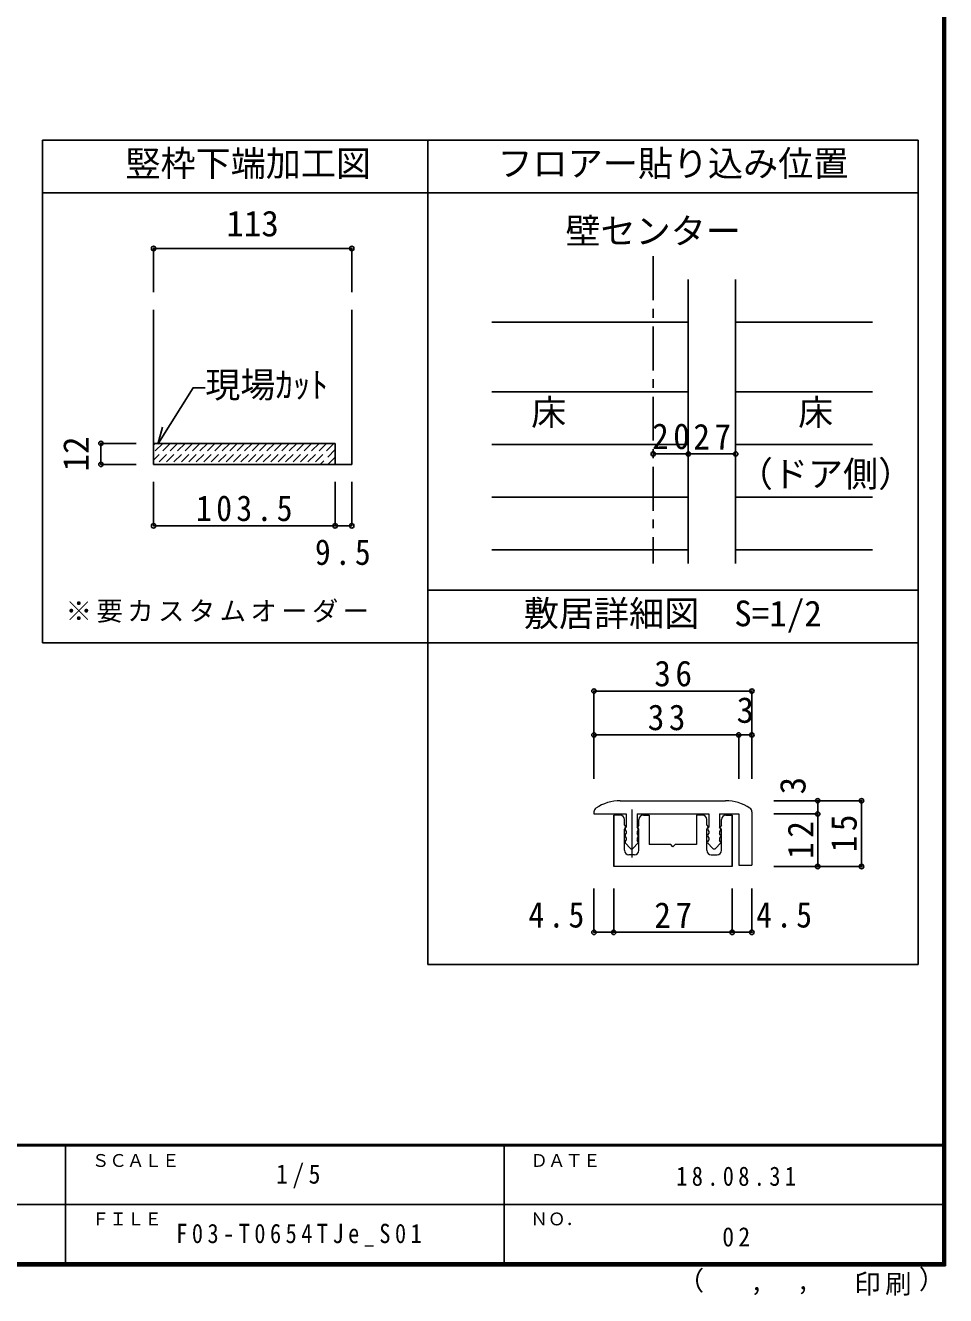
# Model space of a CAD drawing. Units: millimetres, scale not verified, with parts at other scales. Extents: x -973 to 977, y -718 to 696.
# Drawn here: x 452 to 977, y -718 to 6 of the extents above; entities that cross this region are included whole.
import ezdxf
from ezdxf.enums import TextEntityAlignment as Align

# ---------------------------------------------------------------- set-up
doc = ezdxf.new("R2010")
doc.units = ezdxf.units.MM
doc.header["$LTSCALE"] = 5
doc.header["$PDMODE"] = 32
doc.header["$PDSIZE"] = 2.5
doc.linetypes.add('CHAIN1', pattern=[8, 5, -1, 1, -1])
doc.linetypes.add('DASHED1', pattern=[1.8, 1.2, -0.6])
for name, color, linetype in [('0-1_通り芯', 4, 'CHAIN1'), ('0-4_枠', 3, 'Continuous'), ('0-A_文字', 3, 'Continuous'), ('0-B_寸法', 7, 'Continuous'), ('0-D_', 4, 'Continuous'), ('1-B_寸法', 7, 'Continuous'), ('F-1_枠', 6, 'Continuous'), ('F-A_文字', 7, 'Continuous')]:
    doc.layers.add(name, color=color, linetype=linetype)
doc.layers.add('1-7_金物', color=7, linetype='Continuous', lineweight=18)
doc.styles.add('ＭＳ ゴシック', font='')
doc.styles.get('ＭＳ ゴシック').set_extended_font_data('MS Gothic')

msp = doc.modelspace()

# ---------------------------------------------------------------- linework, layer by layer
at = {"layer": '0-1_通り芯'}
msp.add_line((809.985, -125.416), (809.985, -300.494), dxfattribs=at)
at = {"layer": '0-4_枠'}
for p, q in [((681.448, -59.167), (461.896, -59.167)), ((689.172, -59.167), (653.373, -59.167)), ((681.448, -89.167), (461.896, -89.167)), ((689.172, -89.167), (658.929, -89.167)), ((829.985, -138.617), (829.985, -300.494)), ((856.985, -138.617), (856.985, -300.494)), ((638.172, -155.933), (638.172, -244.039)), ((525.172, -232.039), (628.672, -232.039)), ((628.672, -232.039), (628.672, -244.039))]:
    msp.add_line(p, q, dxfattribs=at)
at = {"layer": '0-4_枠', "color": 4}
for p, q in [((525.172, -120.933), (525.172, -145.933)), ((515.172, -232.039), (495.172, -232.039)), ((495.172, -244.039), (495.172, -232.039)), ((515.172, -244.039), (495.172, -244.039)), ((525.172, -279.039), (525.172, -254.039)), ((628.672, -279.039), (628.672, -254.039)), ((638.172, -279.039), (638.172, -254.039)), ((525.172, -279.039), (628.672, -279.039)), ((628.672, -279.039), (638.172, -279.039))]:
    msp.add_line(p, q, dxfattribs=at)
at = {"layer": '0-4_枠', "color": 7}
msp.add_line((527.683, -232.539), (530.271, -222.879), dxfattribs=at)
at = {"layer": '0-4_枠', "color": 4, "linetype": 'DASHED1'}
for p, q in [((534.663, -232.039), (525.172, -241.53)), ((526.178, -232.039), (525.172, -233.045)), ((530.421, -232.039), (525.172, -237.287)), ((538.906, -232.039), (526.906, -244.039)), ((543.149, -232.039), (531.149, -244.039)), ((547.391, -232.039), (535.391, -244.039)), ((551.634, -232.039), (539.634, -244.039)), ((555.876, -232.039), (543.876, -244.039)), ((560.119, -232.039), (548.119, -244.039)), ((564.362, -232.039), (552.362, -244.039)), ((568.604, -232.039), (556.604, -244.039)), ((572.847, -232.039), (560.847, -244.039)), ((577.09, -232.039), (565.09, -244.039)), ((581.332, -232.039), (569.332, -244.039)), ((585.575, -232.039), (573.575, -244.039)), ((589.818, -232.039), (577.818, -244.039)), ((594.06, -232.039), (582.06, -244.039)), ((598.303, -232.039), (586.303, -244.039)), ((602.545, -232.039), (590.545, -244.039)), ((606.788, -232.039), (594.788, -244.039)), ((611.031, -232.039), (599.031, -244.039)), ((615.273, -232.039), (603.273, -244.039)), ((619.516, -232.039), (607.516, -244.039)), ((623.759, -232.039), (611.759, -244.039)), ((628.001, -232.039), (616.001, -244.039)), ((628.672, -235.611), (620.244, -244.039)), ((628.672, -239.853), (624.487, -244.039))]:
    msp.add_line(p, q, dxfattribs=at)
at = {"layer": '0-4_枠', "color": 4}
msp.add_lwpolyline([(525.172, -120.933), (638.172, -120.933), (638.172, -145.933)], dxfattribs=at)
at = {"layer": '0-4_枠'}
msp.add_lwpolyline([(525.172, -155.933), (525.172, -244.039), (638.172, -244.039)], dxfattribs=at)
at = {"layer": '0-4_枠', "color": 7}
msp.add_lwpolyline([(527.683, -232.539), (547.688, -200.36), (554.653, -200.36)], dxfattribs=at)
for p in [(525.172, -120.933), (638.172, -120.933), (495.172, -232.039), (495.172, -244.039), (525.172, -279.039), (628.672, -279.039), (638.172, -279.039)]:
    msp.add_point(p, dxfattribs=at)
at = {"layer": '0-A_文字'}
for p, q in [((461.896, -59.167), (461.896, -345.692)), ((681.448, -59.167), (681.448, -345.692)), ((681.448, -59.167), (961.021, -59.167)), ((961.021, -59.167), (961.021, -529.167)), ((681.448, -89.167), (961.021, -89.167)), ((681.448, -315.692), (961.021, -315.692)), ((461.896, -345.692), (681.448, -345.692)), ((681.448, -345.692), (681.448, -529.167)), ((681.448, -345.692), (961.021, -345.692)), ((681.448, -529.167), (961.021, -529.167))]:
    msp.add_line(p, q, dxfattribs=at)
at = {"layer": '0-B_寸法', "color": 4}
for p, q in [((809.985, -238.031), (829.985, -238.031)), ((829.985, -238.031), (856.985, -238.031))]:
    msp.add_line(p, q, dxfattribs=at)
at = {"layer": '0-B_寸法'}
for p in [(809.985, -238.031), (829.985, -238.031), (856.985, -238.031)]:
    msp.add_point(p, dxfattribs=at)
at = {"layer": '0-D_'}
for p, q in [((829.985, -163.031), (717.985, -163.031)), ((856.985, -163.031), (934.985, -163.031)), ((829.985, -202.645), (717.985, -202.645)), ((856.985, -202.645), (934.985, -202.645)), ((829.985, -232.645), (717.985, -232.645)), ((856.985, -232.645), (934.985, -232.645)), ((829.985, -262.645), (717.985, -262.645)), ((856.985, -262.645), (934.985, -262.645)), ((829.985, -292.645), (717.985, -292.645)), ((856.985, -292.645), (934.985, -292.645))]:
    msp.add_line(p, q, dxfattribs=at)
at = {"layer": '1-7_金物'}
for p, q in [((791.234, -435.75), (851.234, -435.75)), ((776.234, -442.042), (776.234, -443.25)), ((776.234, -443.25), (794.609, -443.25)), ((787.484, -473.25), (787.484, -444)), ((791.109, -444), (787.484, -444)), ((787.734, -473.25), (787.734, -444)), ((793.609, -449.625), (793.609, -446.5)), ((794.609, -443.25), (794.609, -450.75)), ((800.859, -443.25), (841.609, -443.25)), ((800.859, -443.25), (800.859, -450.75)), ((801.859, -449.625), (801.859, -446.5)), ((804.359, -444), (807.734, -444)), ((807.734, -444), (807.734, -460.75)), ((834.734, -444), (834.734, -460.75)), ((838.109, -444), (834.734, -444)), ((840.609, -449.625), (840.609, -446.5)), ((841.609, -443.25), (841.609, -450.75)), ((847.859, -443.25), (858.734, -443.25)), ((847.859, -443.25), (847.859, -450.75)), ((848.859, -449.625), (848.859, -446.5)), ((851.359, -444), (854.984, -444)), ((854.734, -444), (854.734, -473.25)), ((854.984, -444), (854.984, -473.25)), ((858.734, -443.25), (858.734, -472.5)), ((866.234, -442.042), (866.234, -472.5)), ((793.609, -449.625), (794.127, -450.489)), ((793.609, -452.125), (794.127, -451.261)), ((793.609, -464), (793.609, -452.125)), ((794.091, -451.614), (794.609, -450.75)), ((794.091, -452.386), (794.609, -453.25)), ((794.091, -455.364), (794.609, -454.5)), ((794.091, -456.136), (794.609, -457)), ((794.609, -453.25), (794.609, -454.5)), ((801.377, -451.614), (800.859, -450.75)), ((801.377, -452.386), (800.859, -453.25)), ((800.859, -453.25), (800.859, -454.5)), ((801.377, -455.364), (800.859, -454.5)), ((801.377, -456.136), (800.859, -457)), ((801.859, -449.625), (801.341, -450.489)), ((801.859, -452.125), (801.341, -451.261)), ((801.859, -464), (801.859, -452.125)), ((840.609, -449.625), (841.127, -450.489)), ((840.609, -452.125), (841.127, -451.261)), ((840.609, -464), (840.609, -452.125)), ((841.091, -451.614), (841.609, -450.75)), ((841.091, -452.386), (841.609, -453.25)), ((841.091, -455.364), (841.609, -454.5)), ((841.091, -456.136), (841.609, -457)), ((841.609, -453.25), (841.609, -454.5)), ((848.377, -451.614), (847.859, -450.75)), ((848.377, -452.386), (847.859, -453.25)), ((847.859, -453.25), (847.859, -454.5)), ((848.377, -455.364), (847.859, -454.5)), ((848.377, -456.136), (847.859, -457)), ((848.859, -449.625), (848.341, -450.489)), ((848.859, -452.125), (848.341, -451.261)), ((848.859, -464), (848.859, -452.125)), ((794.091, -459.114), (794.609, -458.25)), ((796.818, -462.85), (794.184, -460.01)), ((794.609, -457), (794.609, -458.25)), ((801.284, -460.01), (798.651, -462.85)), ((800.859, -457), (800.859, -458.25)), ((801.377, -459.114), (800.859, -458.25)), ((819.984, -460.75), (807.734, -460.75)), ((821.234, -462), (819.984, -460.75)), ((821.234, -462), (822.484, -460.75)), ((834.734, -460.75), (822.484, -460.75)), ((841.091, -459.114), (841.609, -458.25)), ((843.818, -462.85), (841.184, -460.01)), ((841.609, -457), (841.609, -458.25)), ((848.284, -460.01), (845.651, -462.85)), ((847.859, -457), (847.859, -458.25)), ((848.377, -459.114), (847.859, -458.25)), ((799.359, -466.5), (796.109, -466.5)), ((843.109, -466.5), (846.359, -466.5)), ((854.984, -473.25), (787.484, -473.25)), ((858.734, -472.5), (866.234, -472.5))]:
    msp.add_line(p, q, dxfattribs=at)
at = {"layer": '1-7_金物', "color": 4}
msp.add_line((797.734, -440.75), (797.734, -468.103), dxfattribs=at)
at = {"layer": '1-7_金物'}
for centre, radius, start, end in [((778.734, -442.042), 2.5, 123.74899, 180), ((791.234, -460.75), 25, 90, 123.74899), ((851.234, -460.75), 25, 56.25101, 90), ((863.734, -442.042), 2.5, 0, 56.25101), ((791.109, -446.5), 2.5, 0, 90), ((804.359, -446.5), 2.5, 90, 180), ((838.109, -446.5), 2.5, 0, 90), ((851.359, -446.5), 2.5, 90, 180), ((794.734, -452), 0.75, 149.05366, 210.94634), ((794.734, -455.75), 0.75, 149.05366, 210.94634), ((793.484, -450.875), 0.75, 329.05368, 30.94635), ((801.984, -450.875), 0.75, 149.05365, 210.94632), ((800.734, -452), 0.75, 329.05366, 30.94634), ((800.734, -455.75), 0.75, 329.05366, 30.94634), ((841.734, -452), 0.75, 149.05366, 210.94634), ((841.734, -455.75), 0.75, 149.05366, 210.94634), ((840.484, -450.875), 0.75, 329.05368, 30.94635), ((848.984, -450.875), 0.75, 149.05365, 210.94632), ((847.734, -452), 0.75, 329.05366, 30.94634), ((847.734, -455.75), 0.75, 329.05366, 30.94634), ((794.734, -459.5), 0.75, 149.05366, 222.83826), ((797.734, -462), 1.25, 222.83826, 317.16174), ((800.734, -459.5), 0.75, 317.16174, 30.94634), ((841.734, -459.5), 0.75, 149.05366, 222.83826), ((844.734, -462), 1.25, 222.83826, 317.16174), ((847.734, -459.5), 0.75, 317.16174, 30.94634), ((796.109, -464), 2.5, 180, 270), ((799.359, -464), 2.5, 270, 0), ((843.109, -464), 2.5, 180, 270), ((846.359, -464), 2.5, 270, 0)]:
    msp.add_arc(centre, radius, start, end, dxfattribs=at)
at = {"layer": '1-B_寸法', "color": 4}
for p, q in [((776.234, -373.25), (776.234, -423.25)), ((866.234, -373.25), (776.234, -373.25)), ((866.234, -373.25), (866.234, -423.25)), ((776.234, -398.25), (858.734, -398.25)), ((858.734, -398.25), (858.734, -423.25)), ((858.734, -398.25), (866.234, -398.25)), ((928.734, -435.75), (878.734, -435.75)), ((903.734, -443.25), (903.734, -435.75)), ((928.734, -473.25), (928.734, -435.75)), ((903.734, -443.25), (878.734, -443.25)), ((903.734, -473.25), (903.734, -443.25)), ((928.734, -473.25), (878.734, -473.25)), ((776.234, -510.75), (776.234, -485.75)), ((787.484, -510.75), (787.484, -485.75)), ((854.984, -510.75), (854.984, -485.75)), ((866.234, -510.75), (866.234, -485.75)), ((787.484, -510.75), (776.234, -510.75)), ((854.984, -510.75), (787.484, -510.75)), ((866.234, -510.75), (854.984, -510.75))]:
    msp.add_line(p, q, dxfattribs=at)
at = {"layer": '1-B_寸法'}
for p in [(776.234, -373.25), (866.234, -373.25), (776.234, -398.25), (858.734, -398.25), (866.234, -398.25), (903.734, -435.75), (928.734, -435.75), (903.734, -443.25), (903.734, -473.25), (928.734, -473.25), (776.234, -510.75), (787.484, -510.75), (854.984, -510.75), (866.234, -510.75)]:
    msp.add_point(p, dxfattribs=at)
at = {"layer": 'F-1_枠'}
for p, q in [((974.986, 695.833), (974.986, -700.833)), ((975.82, 695.833), (975.82, -700.833)), ((976.653, 695.833), (976.653, -700.833)), ((976.653, -631.667), (-973.347, -631.667)), ((976.653, -632.5), (-973.347, -632.5)), ((474.986, -632.5), (474.986, -699.167)), ((724.986, -632.5), (724.986, -699.167)), ((1.653, -665.833), (974.986, -665.834)), ((976.653, -699.167), (-973.347, -699.167)), ((976.653, -700), (-973.347, -700)), ((976.653, -700.833), (-973.347, -700.833))]:
    msp.add_line(p, q, dxfattribs=at)

# ---------------------------------------------------------------- texts
at = {"layer": '0-4_枠', "color": 7, "style": 'ＭＳ ゴシック'}
for s, p in [('竪枠下端加工図', (509.172, -84.167)), ('113', (566.672, -118.433)), ('現場ｶｯﾄ', (554.653, -210.36))]:
    msp.add_text(s, height=14.66, dxfattribs=at).set_placement(p, align=Align.BOTTOM_LEFT)
msp.add_text('12', height=14.66, rotation=90, dxfattribs=at).set_placement((492.672, -248.039), align=Align.BOTTOM_LEFT)
at = {"layer": '0-4_枠', "color": 7, "attachment_point": 7, "style": 'ＭＳ ゴシック'}
for s, insert, char_height in [('\\T1.28;\\W0.9;103.5', (549.422, -276.539), 14.66), ('\\T1.27;\\W0.9;9.5', (617.172, -301.539), 14.66), ('\\T1.17;※要カスタムオーダー', (475.06, -334.325), 11)]:
    msp.add_mtext(s, dxfattribs=dict(at, insert=insert, char_height=char_height))
at = {"layer": '0-A_文字', "color": 7, "style": 'ＭＳ ゴシック'}
for s, p in [('フロアー貼り込み位置', (721.234, -84.167)), ('壁センター', (759.985, -122.699)), ('床', (740.391, -226.081)), ('床', (892.58, -226.081)), ('（ドア側）', (858.25, -261.167)), ('敷居詳細図\u3000S=1/2', (736.234, -340.692))]:
    msp.add_text(s, height=14.66, dxfattribs=at).set_placement(p, align=Align.BOTTOM_LEFT)
at = {"layer": '0-B_寸法', "char_height": 14.66, "attachment_point": 7, "style": 'ＭＳ ゴシック'}
for s, insert in [('\\T1.27;\\W0.95;20', (809.36, -235.531)), ('\\T1.27;\\W0.95;27', (832.86, -235.531))]:
    msp.add_mtext(s, dxfattribs=dict(at, insert=insert))
at = {"layer": '1-B_寸法', "style": 'ＭＳ ゴシック'}
msp.add_text('3', height=14.66, dxfattribs=at).set_placement((857.484, -395.75), align=Align.BOTTOM_LEFT)
msp.add_text('3', height=14.66, rotation=90, dxfattribs=at).set_placement((901.234, -432.118), align=Align.BOTTOM_LEFT)
at = {"layer": '1-B_寸法', "char_height": 14.66, "attachment_point": 7, "style": 'ＭＳ ゴシック'}
for s, insert in [('\\T1.27;\\W0.95;36', (810.609, -370.75)), ('\\T1.27;\\W0.95;33', (806.859, -395.75)), ('\\T1.27;\\W0.9;4.5', (738.913, -508.25)), ('\\T1.27;\\W0.95;27', (810.609, -508.25)), ('\\T1.27;\\W0.9;4.5', (868.717, -508.25))]:
    msp.add_mtext(s, dxfattribs=dict(at, insert=insert))
at = {"layer": '1-B_寸法', "char_height": 14.66, "attachment_point": 7, "rotation": 90, "style": 'ＭＳ ゴシック'}
for s, insert in [('\\T1.27;\\W0.95;12', (901.234, -468.875)), ('\\T1.27;\\W0.95;15', (926.234, -465.125))]:
    msp.add_mtext(s, dxfattribs=dict(at, insert=insert))
at = {"layer": 'F-A_文字', "style": 'ＭＳ ゴシック'}
for s, height, p in [('ＳＣＡＬＥ', 7.331, (489.986, -646.667)), ('ＤＡＴＥ', 7.331, (739.986, -646.667)), ('ＦＩＬＥ', 7.331, (489.986, -680)), ('ＮＯ．', 7.331, (739.986, -680.001)), ('（', 11, (823.992, -718.052)), ('）', 11, (961.387, -717.355)), (',', 11, (865.199, -718.052)), (',', 11, (891.686, -717.588))]:
    msp.add_text(s, height=height, dxfattribs=at).set_placement(p, align=Align.BOTTOM_LEFT)
at = {"layer": 'F-A_文字', "char_height": 11, "attachment_point": 7, "style": 'ＭＳ ゴシック'}
for s, insert in [('\\T1.38;\\W0.9;1/5', (594.986, -656.667)), ('\\T1.39;\\W0.85;18.08.31', (823.111, -655.417)), ('\\T1.4;\\W0.85;F03-T0654TJe_S01', (538.111, -690.001)), ('\\T1.36;\\W0.9;02', (849.361, -690.001)), ('\\T1.17;印刷', (924.678, -717.82))]:
    msp.add_mtext(s, dxfattribs=dict(at, insert=insert))

doc.saveas('drawing.dxf')
